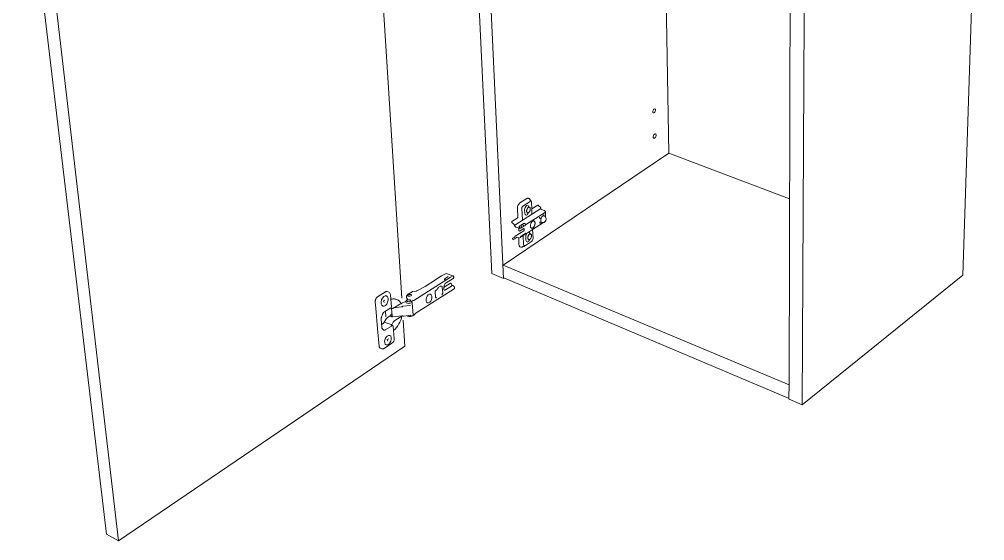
# Model space of a CAD drawing. Header units: metres. Extents: x -8.4 to 7.9, y -3.9 to 2.
# Drawn here: x 5.1626 to 5.6278, y -2.9144 to -2.6634 of the extents above; entities that cross this region are included whole.
import ezdxf

# ---------------------------------------------------------------- set-up
doc = ezdxf.new("R2010")
doc.units = ezdxf.units.M
doc.header["$MEASUREMENT"] = 0
doc.layers.add('PDF20_Geometry_Num_Penna__7', color=7, linetype='Continuous', lineweight=18)

msp = doc.modelspace()

# ---------------------------------------------------------------- linework, layer by layer
at = {"layer": 'PDF20_Geometry_Num_Penna__7', "color": 7, "linetype": 'Continuous', "lineweight": 18, "flags": 128}
for points in [[(5.39594, -2.78821), (5.38107, -2.46398), (5.47056, -2.42437)], [(5.39034, -2.78584), (5.37488, -2.46233)], [(5.61725, -2.78663), (5.62781, -2.46075)], [(5.32728, -2.4891), (5.16904, -2.55928), (5.21045, -2.91444)], [(5.47165, -2.49612), (5.47565, -2.72777)], [(5.54171, -2.5067), (5.53994, -2.84899)], [(5.53448, -2.5143), (5.53355, -2.83874)], [(5.34693, -2.79769), (5.32925, -2.51927)], [(5.16265, -2.55701), (5.20473, -2.91134)], [(5.47565, -2.72777), (5.39579, -2.78169)], [(5.53381, -2.74975), (5.47565, -2.72777)], [(5.4048, -2.75446), (5.4048, -2.75436), (5.40481, -2.75424), (5.40483, -2.75413), (5.40486, -2.75401), (5.40489, -2.7539), (5.40494, -2.7538), (5.40499, -2.7537), (5.40504, -2.75361), (5.4051, -2.75352), (5.40517, -2.75344), (5.40524, -2.75338), (5.40532, -2.75332), (5.40873, -2.75117)], [(5.40796, -2.74952), (5.40783, -2.7495), (5.40769, -2.7495), (5.40754, -2.74952), (5.40739, -2.74957), (5.40723, -2.74966)], [(5.40824, -2.74961), (5.40796, -2.74952)], [(5.40824, -2.74961), (5.40833, -2.74965), (5.40842, -2.7497), (5.40851, -2.74977), (5.40858, -2.74984), (5.40865, -2.74993), (5.40871, -2.75003), (5.40876, -2.75014), (5.40881, -2.75025), (5.40885, -2.75038), (5.40886, -2.75042), (5.40854, -2.75005)], [(5.40917, -2.75078), (5.40886, -2.75042)], [(5.40917, -2.75078), (5.40924, -2.75087), (5.40929, -2.75095), (5.40933, -2.75106), (5.40938, -2.75119), (5.4094, -2.75132), (5.40942, -2.75147), (5.40956, -2.75466)], [(5.41244, -2.75282), (5.40956, -2.75466), (5.40964, -2.75645)], [(5.41244, -2.75282), (5.41272, -2.75291)], [(5.41272, -2.75291), (5.41277, -2.75294), (5.4128, -2.75299), (5.41282, -2.75303)], [(5.41394, -2.75432), (5.41393, -2.75422), (5.41389, -2.75414), (5.41384, -2.75404), (5.41378, -2.75396), (5.41371, -2.75388), (5.41282, -2.75314), (5.41282, -2.75303)], [(5.41395, -2.7545), (5.40148, -2.76243)], [(5.40504, -2.75997), (5.4048, -2.75446)], [(5.40792, -2.7539), (5.40779, -2.75399), (5.40768, -2.7541), (5.40756, -2.75424), (5.40751, -2.75431), (5.40746, -2.75439), (5.40736, -2.75456), (5.40728, -2.75474), (5.40721, -2.75492), (5.40716, -2.75511), (5.40712, -2.75528), (5.4071, -2.75544), (5.40709, -2.75559), (5.40709, -2.75574), (5.4071, -2.75588), (5.40713, -2.75601), (5.40716, -2.75613), (5.40721, -2.75624), (5.40728, -2.75635), (5.40736, -2.75643), (5.40745, -2.7565), (5.40755, -2.75654), (5.4076, -2.75655), (5.40766, -2.75655), (5.40773, -2.75655), (5.40779, -2.75654), (5.4079, -2.75649), (5.40803, -2.75643)], [(5.40803, -2.75643), (5.40815, -2.75634), (5.40826, -2.75623), (5.40838, -2.7561), (5.40843, -2.75602), (5.40848, -2.75595), (5.40858, -2.75578), (5.40866, -2.7556), (5.40873, -2.75541), (5.40878, -2.75522), (5.40882, -2.75506), (5.40884, -2.7549), (5.40886, -2.75474), (5.40885, -2.7546), (5.40884, -2.75445), (5.40882, -2.75432), (5.40878, -2.75421), (5.40874, -2.75409), (5.40867, -2.75398), (5.40859, -2.7539), (5.40849, -2.75384), (5.4084, -2.7538), (5.40834, -2.75378), (5.40828, -2.75378), (5.40822, -2.75378), (5.40816, -2.7538), (5.40804, -2.75384), (5.40792, -2.7539)], [(5.40964, -2.75645), (5.40964, -2.75656), (5.40963, -2.75666), (5.40962, -2.75676), (5.40961, -2.75687), (5.40959, -2.75698), (5.40956, -2.7571)], [(5.41394, -2.75432), (5.41395, -2.7545), (5.41395, -2.75461), (5.414, -2.75473), (5.41406, -2.75482), (5.41414, -2.75491), (5.41423, -2.75498), (5.41432, -2.75503), (5.41558, -2.75545)], [(5.4148, -2.75815), (5.41495, -2.75807), (5.41509, -2.75804), (5.41524, -2.75802), (5.41537, -2.75805)], [(5.41537, -2.75801), (5.41534, -2.7574), (5.41534, -2.75738), (5.41534, -2.75736), (5.41534, -2.75734), (5.41533, -2.75732), (5.41532, -2.7573)], [(5.41581, -2.75819), (5.41537, -2.75804), (5.41537, -2.75801)], [(5.41558, -2.75545), (5.41571, -2.75551), (5.41582, -2.75558), (5.41593, -2.75569), (5.41602, -2.75582), (5.41609, -2.75595), (5.41614, -2.75609), (5.41616, -2.75624)], [(5.40997, -2.7606), (5.40981, -2.76072), (5.40966, -2.76086), (5.40952, -2.76103), (5.40945, -2.76113), (5.40938, -2.76122), (5.40927, -2.76144), (5.40916, -2.76166), (5.40907, -2.7619), (5.409, -2.76214), (5.40895, -2.76235), (5.40893, -2.76256), (5.40892, -2.76275), (5.40892, -2.76295), (5.40893, -2.76312), (5.40897, -2.76329), (5.409, -2.76344), (5.40907, -2.76358), (5.40916, -2.76372), (5.40926, -2.76382), (5.40938, -2.76391), (5.4095, -2.76396), (5.40957, -2.76397), (5.40965, -2.76397), (5.40973, -2.76397), (5.4098, -2.76396), (5.40995, -2.7639), (5.41011, -2.76382)], [(5.41011, -2.76382), (5.41026, -2.76371), (5.41041, -2.76357), (5.41055, -2.76339), (5.41062, -2.7633), (5.41069, -2.7632), (5.4108, -2.76299), (5.41091, -2.76276), (5.411, -2.76253), (5.41107, -2.76229), (5.41112, -2.76208), (5.41114, -2.76188), (5.41117, -2.76168), (5.41116, -2.76149), (5.41114, -2.7613), (5.41112, -2.76114), (5.41107, -2.76099), (5.41101, -2.76085), (5.41092, -2.76071), (5.41082, -2.7606), (5.41071, -2.76053), (5.41058, -2.76048), (5.4105, -2.76046), (5.41043, -2.76046), (5.41036, -2.76046), (5.41028, -2.76048), (5.41012, -2.76053), (5.40997, -2.7606)], [(5.40999, -2.76462), (5.41521, -2.76126)], [(5.41339, -2.75924), (5.41336, -2.75863)], [(5.41355, -2.75935), (5.41354, -2.75935), (5.41353, -2.75936), (5.41348, -2.75937), (5.41343, -2.75935), (5.4134, -2.75931), (5.41339, -2.75924)], [(5.41364, -2.76157), (5.41364, -2.76158), (5.41362, -2.76158), (5.41357, -2.7616), (5.41353, -2.76158), (5.4135, -2.76153), (5.41348, -2.76146), (5.41346, -2.76086)], [(5.41414, -2.75897), (5.41355, -2.75935)], [(5.41437, -2.7611), (5.41364, -2.76157)], [(5.41391, -2.76047), (5.41391, -2.76049), (5.41391, -2.76052), (5.41391, -2.76053), (5.41391, -2.76056), (5.41391, -2.76058), (5.41392, -2.76059)], [(5.41436, -2.76109), (5.41479, -2.76124)], [(5.41479, -2.76124), (5.4149, -2.76127), (5.415, -2.76127), (5.4151, -2.76127), (5.41521, -2.76127)], [(5.40582, -2.76519), (5.40162, -2.76787)], [(5.40314, -2.76379), (5.40321, -2.76383), (5.40327, -2.7639), (5.40331, -2.76398), (5.40334, -2.76406)], [(5.40338, -2.76528), (5.40334, -2.76406)], [(5.40372, -2.76537), (5.40369, -2.76538), (5.40365, -2.76537), (5.40338, -2.76528)], [(5.40369, -2.76418), (5.40404, -2.76396)], [(5.40372, -2.76537), (5.40572, -2.7641), (5.40577, -2.76406), (5.40582, -2.76404), (5.40584, -2.76403), (5.40591, -2.76412), (5.40596, -2.76424), (5.40598, -2.76438), (5.40599, -2.76453), (5.40598, -2.76469), (5.40594, -2.76485), (5.40589, -2.76502), (5.40582, -2.76519)], [(5.40423, -2.76802), (5.40427, -2.76793), (5.40432, -2.76784), (5.40436, -2.76778), (5.40441, -2.76773), (5.40446, -2.76768), (5.40451, -2.76765), (5.40456, -2.76762), (5.40461, -2.7676), (5.40466, -2.76759), (5.40471, -2.7676), (5.40477, -2.76762), (5.40481, -2.76765), (5.40484, -2.7677), (5.40485, -2.76776), (5.40485, -2.76782), (5.40483, -2.76788), (5.40479, -2.76794), (5.40473, -2.76799)], [(5.40489, -2.76788), (5.40496, -2.76783), (5.40501, -2.76776), (5.40504, -2.76769), (5.40509, -2.76762), (5.40511, -2.76753), (5.40515, -2.76743)], [(5.40515, -2.76743), (5.4052, -2.76734), (5.40525, -2.76725), (5.40529, -2.76719), (5.40534, -2.76713), (5.40539, -2.76708), (5.40544, -2.76705), (5.40548, -2.76702), (5.40553, -2.767), (5.40558, -2.767), (5.40564, -2.767), (5.40569, -2.76702), (5.40574, -2.76705), (5.40577, -2.76711), (5.40577, -2.76717), (5.40577, -2.76723), (5.40576, -2.76729), (5.40572, -2.76734), (5.40566, -2.76739)], [(5.40566, -2.76739), (5.40559, -2.76743), (5.40552, -2.76745), (5.40544, -2.76747), (5.40537, -2.76749), (5.4053, -2.7675), (5.40523, -2.7675), (5.40524, -2.7675), (5.40524, -2.76748)], [(5.40557, -2.7719), (5.40537, -2.76749)], [(5.40566, -2.76739), (5.40582, -2.76729)], [(5.40582, -2.76729), (5.40588, -2.76724), (5.40593, -2.76717), (5.40597, -2.7671), (5.40601, -2.76702), (5.40605, -2.76694), (5.40608, -2.76684)], [(5.40666, -2.76646), (5.40661, -2.76643), (5.40656, -2.76641), (5.4065, -2.7664), (5.40646, -2.76641), (5.40641, -2.76643), (5.40636, -2.76646), (5.40631, -2.76649), (5.40626, -2.76654), (5.40621, -2.7666), (5.40617, -2.76665), (5.40613, -2.76674), (5.40608, -2.76684)], [(5.40616, -2.76691), (5.40622, -2.76691), (5.40629, -2.7669), (5.40637, -2.76689), (5.40644, -2.76686), (5.40651, -2.76684), (5.40658, -2.7668)], [(5.40999, -2.76462), (5.40658, -2.7668), (5.40664, -2.76675), (5.40668, -2.76669), (5.4067, -2.76663), (5.4067, -2.76658), (5.40669, -2.76652), (5.40666, -2.76646)], [(5.40852, -2.76682), (5.4084, -2.76691), (5.40828, -2.76702), (5.40817, -2.76716), (5.40811, -2.76723), (5.40806, -2.76731), (5.40797, -2.76747), (5.40788, -2.76765), (5.40781, -2.76784), (5.40776, -2.76803), (5.40772, -2.76819), (5.4077, -2.76836), (5.40769, -2.76851), (5.40769, -2.76866), (5.4077, -2.7688), (5.40773, -2.76893), (5.40776, -2.76905), (5.40781, -2.76916), (5.40788, -2.76927), (5.40796, -2.76935), (5.40805, -2.76942), (5.40815, -2.76946), (5.4082, -2.76946), (5.40827, -2.76946), (5.40833, -2.76946), (5.40839, -2.76946), (5.40851, -2.76941), (5.40863, -2.76935)], [(5.40868, -2.76679), (5.40867, -2.76664), (5.40865, -2.76652), (5.40863, -2.7664), (5.40859, -2.76629), (5.40854, -2.76621), (5.40849, -2.76612), (5.40843, -2.76605), (5.40837, -2.76599), (5.40829, -2.76595), (5.40822, -2.7659), (5.40813, -2.76588), (5.40803, -2.76588)], [(5.40863, -2.76935), (5.40875, -2.76926), (5.40886, -2.76915), (5.40898, -2.76901), (5.40903, -2.76894), (5.40909, -2.76886), (5.40918, -2.76869), (5.40926, -2.76851), (5.40933, -2.76833), (5.40939, -2.76814), (5.40942, -2.76798), (5.40945, -2.76782), (5.40946, -2.76766), (5.40946, -2.76751), (5.40945, -2.76737), (5.40942, -2.76724), (5.40939, -2.76712), (5.40934, -2.76701), (5.40927, -2.7669), (5.40919, -2.76682), (5.4091, -2.76676), (5.409, -2.76672), (5.40894, -2.7667), (5.40888, -2.7667), (5.40883, -2.7667), (5.40877, -2.76672), (5.40864, -2.76676), (5.40852, -2.76682)], [(5.40034, -2.7688), (5.40144, -2.76809)], [(5.40034, -2.7688), (5.40037, -2.76925), (5.40063, -2.76935)], [(5.40106, -2.76912), (5.40069, -2.76934), (5.40072, -2.76932), (5.40072, -2.76928)], [(5.40106, -2.76912), (5.40157, -2.76901)], [(5.40139, -2.76841), (5.40139, -2.7683), (5.40141, -2.76819), (5.40144, -2.76809)], [(5.4014, -2.76859), (5.40139, -2.76841)], [(5.40144, -2.76809), (5.40148, -2.76801), (5.40155, -2.76793), (5.40162, -2.76787)], [(5.40165, -2.76898), (5.40255, -2.76839)], [(5.4021, -2.76824), (5.40256, -2.76839)], [(5.40256, -2.76839), (5.40327, -2.76864)], [(5.40403, -2.77301), (5.4039, -2.77295), (5.40378, -2.77286), (5.40368, -2.77275), (5.4036, -2.77262), (5.40352, -2.77246), (5.40347, -2.77228), (5.40343, -2.77208), (5.40341, -2.77188), (5.40327, -2.76864)], [(5.4037, -2.76865), (5.40396, -2.76847)], [(5.40423, -2.76802), (5.40419, -2.76812), (5.40416, -2.76821), (5.40412, -2.76829), (5.40408, -2.76837), (5.40403, -2.76842), (5.40396, -2.76847)], [(5.40473, -2.76799), (5.40466, -2.76802), (5.4046, -2.76805), (5.40452, -2.76806), (5.40444, -2.76808), (5.40438, -2.76809), (5.40431, -2.76809), (5.40432, -2.76807)], [(5.40473, -2.76799), (5.40489, -2.76788)], [(5.40509, -2.77295), (5.40499, -2.77302), (5.40488, -2.77306), (5.40478, -2.7731), (5.40466, -2.77312), (5.40454, -2.77313), (5.40441, -2.77313), (5.40429, -2.7731), (5.40403, -2.77301)], [(5.40509, -2.77295), (5.4053, -2.77282)], [(5.40509, -2.77295), (5.40511, -2.77293), (5.40512, -2.77289), (5.40519, -2.77284)], [(5.40605, -2.7726), (5.40603, -2.77261), (5.40597, -2.77263), (5.40591, -2.77266), (5.40585, -2.7727), (5.40579, -2.77271), (5.40574, -2.77273), (5.4053, -2.77282)], [(5.39579, -2.78169), (5.53355, -2.83941)], [(5.36604, -2.78688), (5.3683, -2.7858)], [(5.39594, -2.78821), (5.39034, -2.78584)], [(5.35273, -2.79878), (5.36872, -2.78867), (5.3686, -2.78873), (5.36846, -2.78878), (5.36831, -2.78881), (5.36815, -2.78883), (5.36798, -2.78883), (5.36783, -2.78882), (5.3677, -2.78878), (5.36759, -2.78873), (5.36751, -2.78867), (5.36746, -2.7886), (5.36745, -2.78852), (5.36747, -2.78845), (5.36753, -2.78837), (5.36762, -2.7883)], [(5.35822, -2.79199), (5.36316, -2.78887)], [(5.36324, -2.78866), (5.36316, -2.78887), (5.36319, -2.78886)], [(5.36604, -2.78688), (5.36328, -2.78863), (5.36326, -2.78865), (5.36324, -2.78866)], [(5.3693, -2.78723), (5.36762, -2.7883)], [(5.36786, -2.79202), (5.37044, -2.79039)], [(5.3704, -2.78761), (5.36872, -2.78867)], [(5.37053, -2.79037), (5.37072, -2.79044), (5.3707, -2.79043), (5.37067, -2.79045)], [(5.37087, -2.79129), (5.3708, -2.79054), (5.3708, -2.79053), (5.3708, -2.79052), (5.3708, -2.7905), (5.37078, -2.7905), (5.37078, -2.79048), (5.37077, -2.79048), (5.37077, -2.79047), (5.37076, -2.79046), (5.37075, -2.79046), (5.37074, -2.79045), (5.37074, -2.79044), (5.37072, -2.79044)], [(5.39626, -2.78798), (5.39594, -2.7882)], [(5.39607, -2.7879), (5.53353, -2.8459)], [(5.53353, -2.84629), (5.53994, -2.84899), (5.61725, -2.78663)], [(5.33993, -2.79448), (5.33978, -2.79444), (5.33962, -2.79444), (5.33946, -2.79448), (5.33929, -2.79452), (5.33913, -2.79462), (5.33528, -2.79702)], [(5.35231, -2.79444), (5.35217, -2.79447), (5.35203, -2.79451), (5.35192, -2.79457)], [(5.35382, -2.79424), (5.35231, -2.79442), (5.35231, -2.79444)], [(5.35347, -2.80509), (5.37226, -2.79313)], [(5.35426, -2.7941), (5.35428, -2.7941), (5.35431, -2.7941), (5.3542, -2.79415), (5.35409, -2.7942), (5.35396, -2.79423), (5.35382, -2.79425)], [(5.35426, -2.7941), (5.35822, -2.79199)], [(5.36305, -2.79465), (5.36305, -2.7945), (5.36308, -2.79435), (5.36312, -2.79419), (5.36319, -2.79405), (5.36327, -2.79392), (5.36336, -2.79381), (5.36347, -2.79373)], [(5.36324, -2.79707), (5.36305, -2.79465)], [(5.36347, -2.79373), (5.36394, -2.79343)], [(5.36394, -2.79343), (5.36399, -2.79339), (5.36403, -2.79334), (5.36406, -2.79328)], [(5.36406, -2.79328), (5.36416, -2.79301)], [(5.36421, -2.79304), (5.3642, -2.79303), (5.36416, -2.79301), (5.36423, -2.79288), (5.36431, -2.79276), (5.3644, -2.79266), (5.3645, -2.79258)], [(5.3645, -2.79258), (5.36564, -2.79186)], [(5.36564, -2.79186), (5.36573, -2.79182), (5.3658, -2.79179), (5.36588, -2.79179), (5.36596, -2.79182)], [(5.36596, -2.79182), (5.36625, -2.79197)], [(5.36625, -2.79197), (5.36632, -2.79203), (5.36638, -2.79211), (5.36642, -2.79222), (5.36644, -2.79234)], [(5.36653, -2.79562), (5.36629, -2.79611)], [(5.36644, -2.79234), (5.36666, -2.79505)], [(5.36666, -2.79505), (5.36666, -2.79519), (5.36664, -2.79533), (5.36659, -2.79548), (5.36653, -2.79562)], [(5.36716, -2.79246), (5.36786, -2.79202)], [(5.36733, -2.79373), (5.36747, -2.79376), (5.36762, -2.79376), (5.36777, -2.79374), (5.36792, -2.79368), (5.36808, -2.79359)], [(5.37137, -2.7915), (5.36808, -2.79359)], [(5.37087, -2.79129), (5.37142, -2.79149), (5.37153, -2.79153), (5.37163, -2.79159), (5.37173, -2.79165), (5.37183, -2.79172), (5.37192, -2.79181), (5.372, -2.7919), (5.37208, -2.792), (5.37215, -2.79211), (5.37221, -2.79221), (5.37228, -2.79233), (5.37232, -2.79245), (5.37236, -2.79257), (5.37238, -2.79269), (5.3724, -2.79281), (5.37239, -2.79283), (5.37237, -2.79285)], [(5.33528, -2.79702), (5.33511, -2.79713), (5.33495, -2.79728), (5.3348, -2.79745), (5.33465, -2.79764), (5.33452, -2.79785), (5.33441, -2.79809), (5.33431, -2.79832), (5.33423, -2.79856), (5.33418, -2.79881), (5.33414, -2.79906), (5.33413, -2.7993), (5.33414, -2.79953), (5.33439, -2.80243)], [(5.33882, -2.79869), (5.33814, -2.79896), (5.33841, -2.79973)], [(5.34693, -2.80011), (5.34674, -2.80029), (5.34663, -2.80038), (5.34651, -2.80045), (5.34639, -2.80051)], [(5.34693, -2.80011), (5.34704, -2.80003), (5.34716, -2.79996), (5.34728, -2.7999), (5.34887, -2.79921)], [(5.34966, -2.79814), (5.34932, -2.79761), (5.34927, -2.79749), (5.34923, -2.79737), (5.34921, -2.79726)], [(5.34934, -2.79898), (5.34935, -2.7991)], [(5.34979, -2.79833), (5.34976, -2.79837), (5.3497, -2.79842), (5.34963, -2.79847), (5.34954, -2.79852), (5.34945, -2.79857)], [(5.34965, -2.79814), (5.3497, -2.79821), (5.34975, -2.79828), (5.34979, -2.79833)], [(5.34973, -2.79636), (5.34974, -2.79649)], [(5.35127, -2.79881), (5.35127, -2.79893)], [(5.35131, -2.7999), (5.35137, -2.79987), (5.35145, -2.79986)], [(5.35144, -2.79937), (5.35211, -2.79896), (5.35222, -2.7989), (5.35234, -2.79885), (5.35246, -2.79882), (5.35257, -2.79882)], [(5.35166, -2.79619), (5.35168, -2.79632)], [(5.35173, -2.79952), (5.35179, -2.7996), (5.35184, -2.7997), (5.35188, -2.7998), (5.35189, -2.7999)], [(5.35238, -2.8058), (5.35189, -2.79989)], [(5.35273, -2.79878), (5.35265, -2.79882), (5.35257, -2.79882)], [(5.36375, -2.79739), (5.36365, -2.79745), (5.36356, -2.79747), (5.36346, -2.79745), (5.36338, -2.79739), (5.36332, -2.79731), (5.36326, -2.79719), (5.36324, -2.79706)], [(5.33439, -2.80243), (5.33527, -2.81241)], [(5.33846, -2.80429), (5.33841, -2.80432), (5.33832, -2.8044), (5.33822, -2.80448), (5.33812, -2.80458), (5.33803, -2.8047), (5.33794, -2.80483), (5.33785, -2.80497), (5.33777, -2.80512), (5.33771, -2.80528), (5.33764, -2.80544), (5.33716, -2.80679)], [(5.33908, -2.8039), (5.33846, -2.80428)], [(5.34153, -2.80243), (5.3415, -2.80244), (5.34146, -2.80244), (5.34141, -2.80246), (5.34135, -2.80248), (5.34129, -2.80251), (5.34122, -2.80255), (5.33908, -2.8039)], [(5.33932, -2.80657), (5.33931, -2.80653), (5.33931, -2.80649), (5.33908, -2.8039)], [(5.34195, -2.80256), (5.34225, -2.80614), (5.34226, -2.80627), (5.34226, -2.80638), (5.34226, -2.80645), (5.34226, -2.80649), (5.34225, -2.80652), (5.34224, -2.80648), (5.34223, -2.80643), (5.34223, -2.80645), (5.34223, -2.80646)], [(5.34335, -2.80217), (5.34301, -2.80239)], [(5.34313, -2.80231), (5.34658, -2.8019)], [(5.34549, -2.80082), (5.34336, -2.80217)], [(5.34565, -2.80072), (5.34549, -2.80082)], [(5.34625, -2.80034), (5.34565, -2.80072)], [(5.34658, -2.8019), (5.34683, -2.80186), (5.34708, -2.80177), (5.34731, -2.80168), (5.34752, -2.80157)], [(5.34752, -2.80157), (5.35122, -2.80113)], [(5.33716, -2.80679), (5.33711, -2.80694), (5.33707, -2.80709), (5.33703, -2.80725), (5.33702, -2.8074), (5.337, -2.80756), (5.337, -2.8077), (5.33701, -2.80784), (5.33735, -2.81179)], [(5.3379, -2.8099), (5.33804, -2.8098), (5.33817, -2.80968), (5.33829, -2.80953), (5.3384, -2.80939), (5.33851, -2.80921)], [(5.33851, -2.80921), (5.3392, -2.80795)], [(5.33851, -2.80921), (5.3418, -2.81035), (5.34188, -2.81039), (5.34197, -2.81043), (5.34204, -2.81048), (5.3421, -2.81053)], [(5.3392, -2.80795), (5.33933, -2.80774), (5.33946, -2.80755), (5.33961, -2.80737), (5.33977, -2.80721), (5.33992, -2.80707), (5.34008, -2.80696)], [(5.34008, -2.80696), (5.34164, -2.80597)], [(5.34216, -2.80523), (5.342, -2.80531), (5.34186, -2.80539), (5.34175, -2.80548), (5.34167, -2.80558), (5.34162, -2.80568), (5.34162, -2.80578)], [(5.34162, -2.80578), (5.34165, -2.8062)], [(5.34165, -2.8062), (5.34168, -2.80629), (5.34174, -2.80638), (5.34182, -2.80646), (5.34193, -2.80653), (5.34207, -2.80659), (5.34224, -2.80663)], [(5.3421, -2.81053), (5.34279, -2.80927)], [(5.34223, -2.80643), (5.34222, -2.80622)], [(5.34222, -2.80622), (5.34226, -2.80645)], [(5.34223, -2.80646), (5.34224, -2.80648), (5.34225, -2.80652), (5.34226, -2.80656), (5.34227, -2.80659), (5.34229, -2.80661), (5.34232, -2.80665)], [(5.34232, -2.80665), (5.34236, -2.80668), (5.34244, -2.80671), (5.34246, -2.80672), (5.34252, -2.80672)], [(5.34252, -2.80672), (5.34691, -2.8062), (5.34698, -2.80619), (5.34706, -2.80619), (5.34713, -2.80619), (5.3472, -2.8062), (5.34725, -2.8062), (5.34733, -2.80622)], [(5.34279, -2.80927), (5.34293, -2.80905), (5.34307, -2.80884), (5.34323, -2.80866), (5.34341, -2.8085), (5.34358, -2.80837)], [(5.34358, -2.80837), (5.3469, -2.80628), (5.34689, -2.80626), (5.34688, -2.80625), (5.34687, -2.80624), (5.34686, -2.80623), (5.34685, -2.80622), (5.34683, -2.80621)], [(5.34789, -2.80629), (5.34788, -2.8063), (5.34786, -2.8063), (5.34784, -2.8063), (5.34782, -2.8063), (5.34781, -2.8063), (5.34779, -2.8063), (5.34777, -2.8063), (5.34776, -2.8063), (5.34774, -2.8063), (5.34773, -2.8063), (5.34771, -2.8063), (5.34769, -2.8063), (5.34767, -2.8063), (5.34766, -2.80629), (5.34764, -2.80629), (5.34762, -2.80629), (5.3476, -2.80628), (5.34758, -2.80628), (5.34757, -2.80628), (5.34756, -2.80627), (5.34755, -2.80627), (5.34733, -2.80622)], [(5.34844, -2.82078), (5.34763, -2.80828)], [(5.3479, -2.80629), (5.35136, -2.80588)], [(5.34956, -2.8061), (5.3496, -2.80613), (5.34967, -2.80619), (5.34977, -2.80625), (5.34987, -2.8063), (5.34999, -2.80634), (5.35012, -2.80638), (5.35027, -2.8064), (5.35041, -2.80643), (5.35057, -2.80643), (5.35072, -2.80644), (5.35088, -2.80643), (5.35102, -2.80642), (5.35118, -2.8064), (5.35132, -2.80636), (5.35147, -2.80632), (5.3516, -2.80628), (5.35173, -2.80622), (5.35179, -2.80619)], [(5.35179, -2.8062), (5.35182, -2.80617), (5.35185, -2.80617), (5.35189, -2.80617), (5.35192, -2.80616), (5.35196, -2.80615), (5.352, -2.80615)], [(5.352, -2.80615), (5.35204, -2.80615), (5.35209, -2.80613), (5.35215, -2.80613), (5.35219, -2.80612), (5.35223, -2.8061), (5.35227, -2.80608)], [(5.35289, -2.80569), (5.35227, -2.80608), (5.35232, -2.80604), (5.35236, -2.80597), (5.35238, -2.80589), (5.35238, -2.8058)], [(5.35289, -2.8057), (5.35298, -2.80564), (5.35306, -2.80557), (5.35314, -2.80549), (5.35321, -2.8054), (5.35327, -2.80533), (5.35333, -2.80525)], [(5.35333, -2.80525), (5.35335, -2.80523), (5.35337, -2.80518), (5.3534, -2.80515), (5.35342, -2.80513), (5.35345, -2.80511), (5.35347, -2.8051), (5.35347, -2.80509)], [(5.33527, -2.81241), (5.33601, -2.82074)], [(5.33722, -2.81032), (5.3379, -2.8099)], [(5.33735, -2.81179), (5.33736, -2.81189), (5.33738, -2.81198), (5.33741, -2.81211), (5.33745, -2.81221), (5.33749, -2.8123), (5.33753, -2.81236), (5.33758, -2.81241), (5.33823, -2.81303)], [(5.33823, -2.81303), (5.33825, -2.81305), (5.33827, -2.81307), (5.3383, -2.81308), (5.33832, -2.81309), (5.33834, -2.8131), (5.33846, -2.81313), (5.33859, -2.81313), (5.33872, -2.81311), (5.33886, -2.81307), (5.33899, -2.81298)], [(5.33899, -2.81298), (5.34176, -2.81124)], [(5.34175, -2.81124), (5.34188, -2.81114), (5.34201, -2.81103), (5.34213, -2.81089)], [(5.34207, -2.81062), (5.34244, -2.81075), (5.34236, -2.81074), (5.34228, -2.81076), (5.34221, -2.81082), (5.34213, -2.81089)], [(5.34063, -2.8173), (5.33995, -2.81757), (5.34022, -2.81834)], [(5.21045, -2.91444), (5.34844, -2.82078)], [(5.33601, -2.82074), (5.33604, -2.82095), (5.33608, -2.82115), (5.33616, -2.82132), (5.33625, -2.82146), (5.33635, -2.82159), (5.33648, -2.82169), (5.33662, -2.82176)], [(5.33839, -2.82185), (5.33827, -2.82193), (5.33814, -2.82199), (5.33801, -2.82203), (5.33787, -2.82206), (5.33774, -2.82207), (5.33762, -2.82207), (5.33748, -2.82205), (5.33735, -2.82202), (5.33662, -2.82176)], [(5.53355, -2.83874), (5.53352, -2.84629)], [(5.20473, -2.91134), (5.21045, -2.91444)]]:
    msp.add_lwpolyline(points, dxfattribs=at)
for points in [[(5.40723, -2.74966), (5.40383, -2.75181, 0.242601), (5.40263, -2.75445), (5.40281, -2.75851), (5.4028, -2.75863), (5.40278, -2.75875), (5.40274, -2.75885), (5.40268, -2.75896), (5.40261, -2.75904), (5.40254, -2.7591), (5.39997, -2.76073), (5.39999, -2.7612), (5.40111, -2.76213, 0.3147), (5.40187, -2.76338), (5.40314, -2.76379)], [(5.4062, -2.75671), (5.40612, -2.75509, -0.228246), (5.40706, -2.75303)], [(5.40533, -2.76199), (5.40532, -2.76192), (5.40534, -2.76186), (5.40537, -2.76179), (5.40544, -2.76174), (5.40553, -2.76169), (5.40565, -2.76165), (5.40578, -2.76162), (5.40591, -2.76161, -0.504954), (5.40649, -2.7624), (5.41616, -2.75624), (5.41624, -2.75852), (5.41622, -2.75849), (5.41612, -2.75838), (5.41603, -2.75831), (5.41592, -2.75824), (5.41581, -2.75819)], [(5.40589, -2.76277), (5.40556, -2.763), (5.40551, -2.76308), (5.40546, -2.76317), (5.40542, -2.76324), (5.40537, -2.76329), (5.40532, -2.76334), (5.40527, -2.76338), (5.40522, -2.76339), (5.40518, -2.76341), (5.40512, -2.76342), (5.40507, -2.76341), (5.40502, -2.76339), (5.40497, -2.76337), (5.40463, -2.76358, 0.504443), (5.40406, -2.76279), (5.40391, -2.76281), (5.40379, -2.76284), (5.40368, -2.76288), (5.4036, -2.76292), (5.40353, -2.76297), (5.40348, -2.76304), (5.40346, -2.7631), (5.40347, -2.76317, -0.082864), (5.40404, -2.76396), (5.40409, -2.76399), (5.40415, -2.76401), (5.4042, -2.76402), (5.40425, -2.76401), (5.40429, -2.76399), (5.40434, -2.76396), (5.4044, -2.76393), (5.40444, -2.76388), (5.40449, -2.76382), (5.40454, -2.76377), (5.40459, -2.76368), (5.40463, -2.76358)], [(5.4044, -2.76258), (5.4044, -2.76251), (5.40441, -2.76244), (5.40445, -2.76238), (5.40452, -2.76234), (5.40461, -2.76229), (5.40471, -2.76225), (5.40485, -2.76222), (5.40499, -2.7622, -0.501605), (5.40556, -2.763)], [(5.41521, -2.76126), (5.41531, -2.76124), (5.41542, -2.76121), (5.41552, -2.76116), (5.41563, -2.76109), (5.41573, -2.76101), (5.41583, -2.76092), (5.41594, -2.7608), (5.41604, -2.76067), (5.41614, -2.76053), (5.41621, -2.76037), (5.41629, -2.76021), (5.41631, -2.76014, 0.243635), (5.41624, -2.75852)], [(5.40605, -2.7726), (5.40944, -2.77041, 0.240367), (5.41017, -2.76885), (5.40999, -2.76462)], [(5.40678, -2.76967), (5.4067, -2.76805, -0.159886), (5.40724, -2.76637)], [(5.36839, -2.78579), (5.36837, -2.78579), (5.36836, -2.78579), (5.36836, -2.78578), (5.36834, -2.78578), (5.36834, -2.78579), (5.36832, -2.78579), (5.3683, -2.78579), (5.36832, -2.78579), (5.36839, -2.78579), (5.3716, -2.78686), (5.37165, -2.78688), (5.37171, -2.78692), (5.37178, -2.78697), (5.37183, -2.78703), (5.37188, -2.78709), (5.37192, -2.78716), (5.37195, -2.78723), (5.37197, -2.78729), (5.37198, -2.78737), (5.37198, -2.78739), (5.37198, -2.78737, -0.291575), (5.37168, -2.78812), (5.37179, -2.78802), (5.37187, -2.7879), (5.37192, -2.78777), (5.37195, -2.7876), (5.37195, -2.78741), (5.37194, -2.78729), (5.37189, -2.78719), (5.37183, -2.78708), (5.37175, -2.78699), (5.37165, -2.78692), (5.37155, -2.78688), (5.3704, -2.78761)], [(5.36735, -2.79374), (5.36733, -2.79373), (5.36731, -2.79371), (5.36729, -2.79367), (5.36726, -2.79362), (5.36722, -2.79354), (5.36719, -2.79344), (5.36717, -2.79332), (5.36715, -2.79319), (5.36714, -2.79306), (5.36714, -2.79291), (5.36713, -2.79275), (5.36715, -2.79258), (5.36717, -2.7924), (5.36718, -2.79235, -0.195618), (5.36838, -2.7902), (5.37168, -2.78812)], [(5.34166, -2.79831), (5.34145, -2.79593, 0.304571), (5.34066, -2.79473), (5.33993, -2.79448)], [(5.35231, -2.79442), (5.35223, -2.79444), (5.35216, -2.79446), (5.35209, -2.79448), (5.35202, -2.7945), (5.35195, -2.79453), (5.35189, -2.79456), (5.35187, -2.79457), (5.34996, -2.79578), (5.34999, -2.79576), (5.35002, -2.79578, 0.281478), (5.34918, -2.79695), (5.34921, -2.79726)], [(5.34661, -2.80039, 0.206465), (5.34451, -2.79833), (5.34414, -2.7982), (5.34381, -2.79811), (5.34347, -2.79805), (5.34312, -2.79803), (5.34276, -2.79804), (5.34241, -2.7981), (5.34203, -2.79819), (5.34166, -2.79831), (5.34197, -2.8019, -0.405258), (5.34156, -2.80243), (5.34193, -2.80256), (5.34195, -2.80256), (5.34157, -2.80243), (5.34195, -2.80256), (5.3421, -2.8026), (5.34224, -2.80262), (5.3424, -2.80262), (5.34256, -2.80258), (5.34271, -2.80253), (5.34287, -2.80247), (5.34301, -2.80239)], [(5.3489, -2.79958), (5.34887, -2.79926, -0.305388), (5.34945, -2.79857), (5.34947, -2.79857), (5.34949, -2.79857), (5.34958, -2.79852), (5.34968, -2.79847)], [(5.34699, -2.80619, -0.165551), (5.34295, -2.81328), (5.34277, -2.81116), (5.34277, -2.81114), (5.34276, -2.81113), (5.34276, -2.81112), (5.34276, -2.8111), (5.34276, -2.81109), (5.34275, -2.81108), (5.34274, -2.81106), (5.34273, -2.81104), (5.34273, -2.81102), (5.34272, -2.81101), (5.34272, -2.81099), (5.34272, -2.81098), (5.3427, -2.81097), (5.3427, -2.81096), (5.34269, -2.81095), (5.34269, -2.81094), (5.34268, -2.81094), (5.34268, -2.81092), (5.34267, -2.81091), (5.34267, -2.8109), (5.34265, -2.8109), (5.34264, -2.81089), (5.34264, -2.81088), (5.34263, -2.81087), (5.34263, -2.81086), (5.34261, -2.81085), (5.3426, -2.81084), (5.34259, -2.81083), (5.34258, -2.81082), (5.34258, -2.81082), (5.34256, -2.81082), (5.34255, -2.8108), (5.34254, -2.8108), (5.34254, -2.81079), (5.34253, -2.81078), (5.34252, -2.81078), (5.34251, -2.81077), (5.3425, -2.81077), (5.34249, -2.81076), (5.34247, -2.81076), (5.34247, -2.81075), (5.34245, -2.81075)], [(5.34295, -2.81328), (5.34327, -2.81708, -0.263653), (5.3422, -2.8194), (5.33839, -2.82185)]]:
    msp.add_lwpolyline(points, format="xyb", dxfattribs=at)
for points in [[(5.41536, -2.75804), (5.41537, -2.75802)], [(5.41434, -2.76108), (5.41434, -2.7611), (5.41435, -2.7611)], [(5.40374, -2.7653), (5.40374, -2.76534)], [(5.40515, -2.76743), (5.40517, -2.76745)], [(5.40516, -2.76749), (5.4052, -2.76748)], [(5.40574, -2.76403), (5.40574, -2.76407)], [(5.40608, -2.76684), (5.4061, -2.76686)], [(5.40609, -2.7669), (5.40612, -2.76689)], [(5.40617, -2.76689), (5.40617, -2.76691)], [(5.40063, -2.76935), (5.40067, -2.76935)], [(5.40157, -2.76901), (5.40161, -2.769)], [(5.40423, -2.7681), (5.40424, -2.7681)], [(5.40424, -2.76808), (5.40428, -2.76807)], [(5.40426, -2.76805), (5.40425, -2.76804)], [(5.36334, -2.78862), (5.36331, -2.78862)], [(5.36609, -2.78688), (5.36607, -2.78687)], [(5.37044, -2.79039), (5.37045, -2.79039), (5.37045, -2.79038), (5.37046, -2.79038), (5.37048, -2.79038), (5.37049, -2.79038), (5.3705, -2.79038), (5.37052, -2.79038), (5.37053, -2.79037), (5.37052, -2.79038)], [(5.37049, -2.79038), (5.37046, -2.79039)], [(5.37078, -2.79058), (5.3708, -2.79056)], [(5.3716, -2.78686), (5.37158, -2.78686)], [(5.35192, -2.79457), (5.35189, -2.79456)], [(5.35827, -2.79199), (5.35824, -2.79199)], [(5.36716, -2.79248), (5.36717, -2.79248), (5.36719, -2.79248), (5.36717, -2.79249)], [(5.37085, -2.79129), (5.37084, -2.79131)], [(5.37142, -2.79149), (5.3714, -2.79149)], [(5.3724, -2.79281), (5.3724, -2.79284), (5.3724, -2.79289), (5.37239, -2.79296), (5.37237, -2.793), (5.37233, -2.79306), (5.37231, -2.7931), (5.37226, -2.79313), (5.37232, -2.79307), (5.37235, -2.79302), (5.37236, -2.79293)], [(5.34985, -2.79826), (5.34981, -2.79832)], [(5.34153, -2.80243), (5.34155, -2.80243)], [(5.35118, -2.80112), (5.3512, -2.80112)], [(5.34223, -2.80663), (5.34226, -2.80664), (5.34227, -2.80664), (5.34229, -2.80664), (5.3423, -2.80665)], [(5.3469, -2.80628), (5.34691, -2.80624)], [(5.35182, -2.80613), (5.35182, -2.80617)], [(5.34206, -2.81061), (5.34207, -2.81057)]]:
    msp.add_lwpolyline(points, close=True, dxfattribs=at)
at = {"layer": 'PDF20_Geometry_Num_Penna__7', "color": 7, "linetype": 'Continuous', "lineweight": 18}
for centre, major_axis, ratio in [((5.46855, -2.70744), (0.00038, 0.00103), 0.536435), ((5.46879, -2.71962), (0.00037, 0.00103), 0.532619), ((5.36004, -2.79783), (0.00072, 0.00204), 0.593263), ((5.33864, -2.79902), (0.00088, 0.00247), 0.600033), ((5.3503, -2.79889), (0.000968, 0.000088), 0.474437), ((5.3507, -2.79627), (0.000967, 0.000089), 0.475782), ((5.34028, -2.81788), (0.00084, 0.00231), 0.597981)]:
    msp.add_ellipse(centre, major_axis=major_axis, ratio=ratio, dxfattribs=at)
for centre, major_axis, ratio, start_param, end_param in [((5.40688, -2.75492), (0.00079, 0.00197), 0.484387, 5.475314, 6.830874), ((5.4072, -2.75604), (0.0005, 0.00158), 0.548022, 2.178097, 4.320444), ((5.41486, -2.75956), (0.00051, 0.00152), 0.552278, 0.608015, 3.151447), ((5.40597, -2.75836), (-0.00009, 0.00447), 0.22832, 2.975092, 3.578025), ((5.40653, -2.77067), (0.00072, 0.00171), 0.371459, 2.509899, 3.601424), ((5.4078, -2.76886), (0.00054, 0.0017), 0.51453, 2.219835, 4.401545), ((5.35033, -2.79947), (0.00144, 0.00012), 0.464766, 3.109675, 5.415596)]:
    msp.add_ellipse(centre, major_axis=major_axis, ratio=ratio, start_param=start_param, end_param=end_param, dxfattribs=at)

doc.saveas('drawing.dxf')
